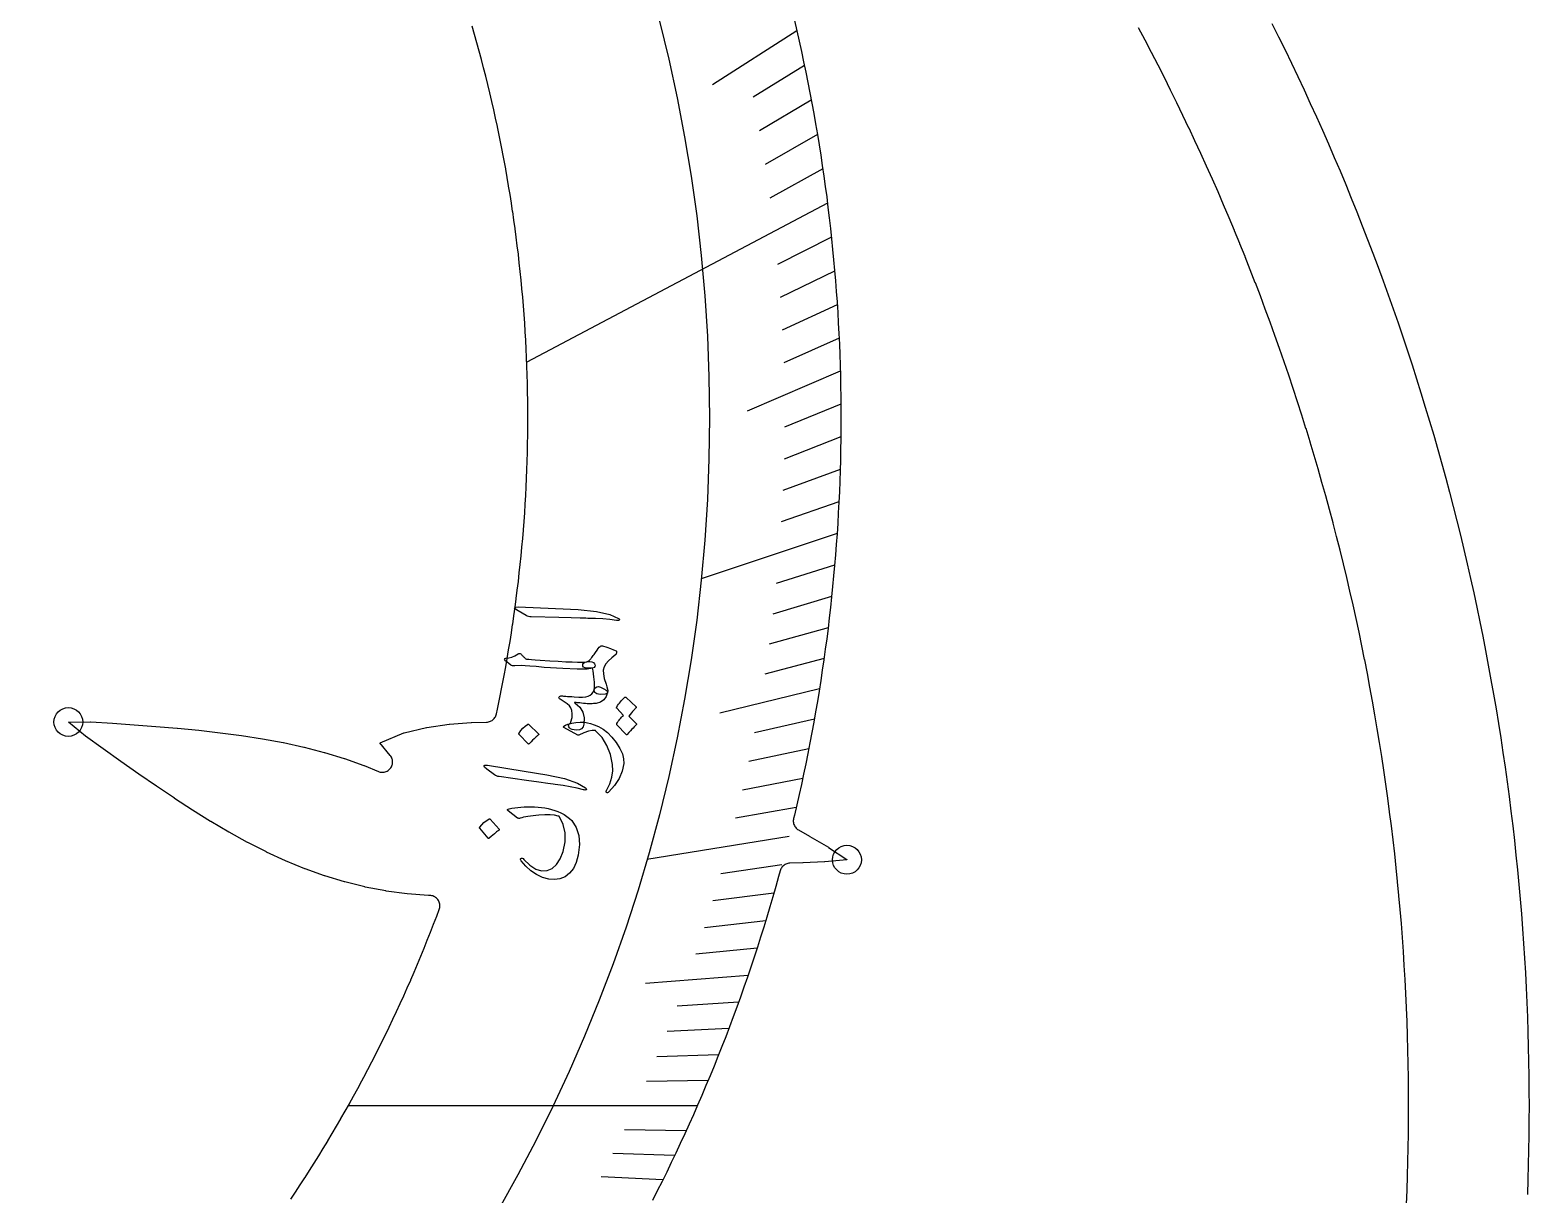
# Model space of a CAD drawing. Header units: millimetres. Extents: x -58 to 58, y -58 to 58.
# Drawn here: x 22.08 to 58.5, y -2.14 to 26.14 of the extents above; entities that cross this region are included whole.
import ezdxf

# ---------------------------------------------------------------- set-up
doc = ezdxf.new("R2010")
doc.units = ezdxf.units.MM
for name, color, linetype in [('CUT_INNER', 6, 'Continuous'), ('CUT_OUTER', 1, 'Continuous'), ('ENGRAVE', 7, 'Continuous'), ('ENGRAVE_FINE', 8, 'Continuous'), ('TEXT', 5, 'Continuous')]:
    doc.layers.add(name, color=color, linetype=linetype)

msp = doc.modelspace()

# ---------------------------------------------------------------- linework, layer by layer
at = {"layer": 'CUT_INNER'}
for points in [[(28.4186, -2.271), (28.5337, -2.0976), (28.5346, -2.0963), (28.6486, -1.9222), (28.6495, -1.9209), (28.7625, -1.746), (28.7633, -1.7447), (28.8752, -1.5692), (28.876, -1.5679), (28.9869, -1.3917), (28.9877, -1.3904), (29.0974, -1.2135), (29.0982, -1.2122), (29.2069, -1.0346), (29.2077, -1.0333), (29.3153, -0.855), (29.3161, -0.8537), (29.4225, -0.6748), (29.4233, -0.6735), (29.5287, -0.494), (29.5295, -0.4927), (29.6337, -0.3125), (29.6345, -0.3111), (29.7377, -0.1303), (29.7384, -0.129), (29.8405, 0.0525), (29.8412, 0.0538), (29.9422, 0.2359), (29.9429, 0.2372), (30.0427, 0.4199), (30.0435, 0.4213), (30.1422, 0.6046), (30.1429, 0.6059), (30.2405, 0.7898), (30.2412, 0.7912), (30.3376, 0.9757), (30.3383, 0.977), (30.4336, 1.1621), (30.4343, 1.1635), (30.5285, 1.3491), (30.5292, 1.3505), (30.6222, 1.5367), (30.6229, 1.5381), (30.7148, 1.7249), (30.7155, 1.7263), (30.8062, 1.9137), (30.8069, 1.915), (30.8964, 2.103), (30.8971, 2.1044), (30.9855, 2.2928), (30.9862, 2.2942), (31.0735, 2.4832), (31.0741, 2.4846), (31.1602, 2.6741), (31.1608, 2.6755), (31.2458, 2.8656), (31.2464, 2.867), (31.3302, 3.0576), (31.3308, 3.059), (31.4134, 3.2501), (31.414, 3.2515), (31.4954, 3.4431), (31.496, 3.4445), (31.5763, 3.6366), (31.5769, 3.638), (31.656, 3.8306), (31.6565, 3.832), (31.7344, 4.0251), (31.735, 4.0265), (31.8117, 4.22), (31.8123, 4.2214), (31.8878, 4.4154), (31.8883, 4.4169), (31.9627, 4.6113), (31.9632, 4.6128), (32.0239, 4.7745), (32.0315, 4.7984), (32.0367, 4.8231), (32.0394, 4.8481), (32.0396, 4.8733), (32.0372, 4.8984), (32.0323, 4.9231), (32.025, 4.9471), (32.0152, 4.9704), (32.0032, 4.9925), (31.9891, 5.0133), (31.9729, 5.0326), (31.9548, 5.0501), (31.9351, 5.0657), (31.9139, 5.0793), (31.8914, 5.0907), (31.8679, 5.0998), (31.8436, 5.1064), (31.8188, 5.1106), (31.7937, 5.1123), (31.7746, 5.1125), (31.7671, 5.1129), (31.2484, 5.152), (31.2412, 5.1527), (30.7326, 5.2206), (30.7257, 5.2217), (30.2267, 5.317), (30.2201, 5.3185), (29.7303, 5.4399), (29.724, 5.4416), (29.2428, 5.5878), (29.2369, 5.5898), (28.7637, 5.7595), (28.7583, 5.7616), (28.2925, 5.9533), (28.2877, 5.9554), (27.8286, 6.1674), (27.8243, 6.1695), (27.3712, 6.3999), (27.3675, 6.4019), (26.9196, 6.6488), (26.9165, 6.6506), (26.4732, 6.912), (26.4706, 6.9135), (26.0311, 7.1871), (26.029, 7.1884), (25.5925, 7.4721), (25.5909, 7.4731), (25.1567, 7.7648), (25.1555, 7.7656), (24.7234, 8.0629), (24.2913, 8.3656), (23.8604, 8.672), (23.8593, 8.6727), (23.4341, 8.9818), (23.4282, 8.9864), (23.0186, 9.3235), (23.0145, 9.3273), (23.0196, 9.3276), (23.5505, 9.3283), (23.558, 9.3281), (24.0828, 9.2973), (24.0841, 9.2972), (24.6098, 9.2608), (25.1355, 9.2206), (25.6602, 9.1762), (25.6616, 9.1761), (26.1823, 9.1261), (26.1842, 9.1259), (26.7016, 9.0682), (26.704, 9.0679), (27.2174, 9.0006), (27.2204, 9.0001), (27.7288, 8.9209), (27.7324, 8.9203), (28.2352, 8.8271), (28.2393, 8.8263), (28.7358, 8.717), (28.7404, 8.7159), (29.2298, 8.5885), (29.2349, 8.5871), (29.7166, 8.4397), (29.7221, 8.4379), (30.1955, 8.2689), (30.2013, 8.2667), (30.5453, 8.1244), (30.5684, 8.1162), (30.5922, 8.1102), (30.6165, 8.1066), (30.641, 8.1054), (30.6655, 8.1067), (30.6898, 8.1103), (30.7136, 8.1162), (30.7367, 8.1245), (30.7588, 8.135), (30.7799, 8.1477), (30.7996, 8.1623), (30.8177, 8.1788), (30.8342, 8.197), (30.8488, 8.2167), (30.8614, 8.2378), (30.8719, 8.2599), (30.8801, 8.2831), (30.8861, 8.3069), (30.8896, 8.3311), (30.8908, 8.3556), (30.8896, 8.3802), (30.886, 8.4044), (30.88, 8.4282), (30.8717, 8.4513), (30.8612, 8.4735), (30.8486, 8.4945), (30.8339, 8.5142), (30.584, 8.8182), (30.5806, 8.8228), (30.5858, 8.8252), (31.1602, 9.0625), (31.1651, 9.0643), (31.1701, 9.0657), (31.7165, 9.1903), (31.726, 9.1921), (32.2619, 9.2714), (32.2698, 9.2723), (32.7976, 9.316), (32.8051, 9.3164), (33.1736, 9.3249), (33.1974, 9.3266), (33.2209, 9.3305), (33.244, 9.3367), (33.2663, 9.345), (33.2878, 9.3554), (33.3081, 9.3679), (33.3272, 9.3822), (33.3448, 9.3982), (33.3609, 9.4159), (33.3751, 9.435), (33.3875, 9.4554), (33.3979, 9.4769), (33.4062, 9.4992), (33.4123, 9.5223), (33.437, 9.6373), (33.4373, 9.6388), (33.4798, 9.8426), (33.4801, 9.8441), (33.5214, 10.0481), (33.5217, 10.0497), (33.5617, 10.254), (33.562, 10.2555), (33.6007, 10.46), (33.601, 10.4615), (33.6384, 10.6663), (33.6387, 10.6678), (33.6749, 10.8728), (33.6752, 10.8743), (33.7102, 11.0795), (33.7104, 11.0811), (33.7441, 11.2865), (33.7444, 11.288), (33.7768, 11.4936), (33.777, 11.4952), (33.8082, 11.701), (33.8084, 11.7025), (33.8384, 11.9085), (33.8386, 11.9101), (33.8672, 12.1163), (33.8674, 12.1178), (33.8948, 12.3241), (33.895, 12.3257), (33.9211, 12.5322), (33.9213, 12.5337), (33.9462, 12.7404), (33.9463, 12.7419), (33.9699, 12.9488), (33.9701, 12.9503), (33.9924, 13.1573), (33.9926, 13.1588), (34.0136, 13.3659), (34.0137, 13.3675), (34.0335, 13.5747), (34.0337, 13.5762), (34.0522, 13.7836), (34.0523, 13.7851), (34.0695, 13.9926), (34.0696, 13.9941), (34.0856, 14.2017), (34.0857, 14.2032), (34.1004, 14.4109), (34.1005, 14.4124), (34.1139, 14.6201), (34.114, 14.6217), (34.1261, 14.8295), (34.1262, 14.831), (34.137, 15.0389), (34.1371, 15.0405), (34.1467, 15.2484), (34.1468, 15.25), (34.1551, 15.458), (34.1551, 15.4595), (34.1621, 15.6676), (34.1622, 15.6691), (34.1679, 15.8772), (34.168, 15.8787), (34.1724, 16.0869), (34.1725, 16.0884), (34.1757, 16.2966), (34.1757, 16.2981), (34.1776, 16.5063), (34.1776, 16.5078), (34.1783, 16.716), (34.1783, 16.7175), (34.1776, 16.9257), (34.1776, 16.9272), (34.1757, 17.1354), (34.1757, 17.1369), (34.1725, 17.3451), (34.1724, 17.3466), (34.168, 17.5548), (34.1679, 17.5563), (34.1622, 17.7644), (34.1621, 17.7659), (34.1551, 17.974), (34.1551, 17.9755), (34.1468, 18.1835), (34.1467, 18.1851), (34.1371, 18.393), (34.137, 18.3946), (34.1262, 18.6025), (34.1261, 18.604), (34.114, 18.8118), (34.1139, 18.8133), (34.1005, 19.0211), (34.1004, 19.0226), (34.0857, 19.2303), (34.0856, 19.2318), (34.0696, 19.4394), (34.0695, 19.4409), (34.0523, 19.6484), (34.0522, 19.6499), (34.0337, 19.8573), (34.0335, 19.8588), (34.0137, 20.066), (34.0136, 20.0676), (33.9926, 20.2747), (33.9924, 20.2762), (33.9701, 20.4832), (33.9699, 20.4847), (33.9463, 20.6916), (33.9462, 20.6931), (33.9213, 20.8998), (33.9211, 20.9013), (33.895, 21.1078), (33.8948, 21.1093), (33.8674, 21.3157), (33.8672, 21.3172), (33.8386, 21.5234), (33.8384, 21.525), (33.8084, 21.731), (33.8082, 21.7325), (33.777, 21.9383), (33.7768, 21.9398), (33.7444, 22.1455), (33.7441, 22.147), (33.7104, 22.3524), (33.7102, 22.3539), (33.6752, 22.5592), (33.6749, 22.5607), (33.6387, 22.7657), (33.6384, 22.7672), (33.601, 22.972), (33.6007, 22.9735), (33.562, 23.178), (33.5617, 23.1795), (33.5217, 23.3838), (33.5214, 23.3853), (33.4801, 23.5894), (33.4798, 23.5909), (33.4373, 23.7947), (33.437, 23.7962), (33.3933, 23.9997), (33.3929, 24.0012), (33.348, 24.2045), (33.3476, 24.206), (33.3014, 24.409), (33.301, 24.4105), (33.2536, 24.6132), (33.2532, 24.6147), (33.2045, 24.8171), (33.2041, 24.8185), (33.1542, 25.0206), (33.1538, 25.0221), (33.1026, 25.2239), (33.1022, 25.2254), (33.0498, 25.4269), (33.0494, 25.4284), (32.9957, 25.6295), (32.9953, 25.631), (32.9404, 25.8318), (32.94, 25.8333), (32.8838, 26.0337), (32.8834, 26.0352), (32.826, 26.2353)], [(40.6524, 26.3718), (40.7109, 26.1222), (40.7678, 25.8723), (40.8232, 25.6219), (40.8771, 25.3713), (40.9295, 25.1203), (40.9802, 24.869), (41.0295, 24.6174), (41.0772, 24.3655), (41.1234, 24.1133), (41.168, 23.8608), (41.211, 23.6081), (41.2525, 23.3551), (41.2925, 23.1019), (41.3309, 22.8484), (41.3677, 22.5947), (41.403, 22.3407), (41.4368, 22.0866), (41.4689, 21.8322), (41.4995, 21.5777), (41.5286, 21.3229), (41.5561, 21.068), (41.582, 20.813), (41.6063, 20.5578), (41.6291, 20.3024), (41.6503, 20.0469), (41.67, 19.7913), (41.6881, 19.5355), (41.7046, 19.2797), (41.7195, 19.0237), (41.7329, 18.7677), (41.7447, 18.5116), (41.7549, 18.2554), (41.7636, 17.9992), (41.7706, 17.7429), (41.7762, 17.4866), (41.7801, 17.2303), (41.7825, 16.9739), (41.7833, 16.7175), (41.7825, 16.4611), (41.7801, 16.2048), (41.7762, 15.9484), (41.7707, 15.6921), (41.7636, 15.4358), (41.755, 15.1796), (41.7447, 14.9234), (41.733, 14.6673), (41.7196, 14.4113), (41.7047, 14.1553), (41.6882, 13.8995), (41.6701, 13.6437), (41.6505, 13.3881), (41.6292, 13.1326), (41.6065, 12.8773), (41.5821, 12.622), (41.5562, 12.367), (41.5287, 12.1121), (41.4997, 11.8573), (41.4691, 11.6028), (41.437, 11.3484), (41.4032, 11.0943), (41.368, 10.8403), (41.3311, 10.5866), (41.2927, 10.3331), (41.2528, 10.0799), (41.2113, 9.8269), (41.1682, 9.5742), (41.1236, 9.3217), (41.0775, 9.0695), (41.0298, 8.8176), (40.9805, 8.566), (40.9298, 8.3147), (40.8774, 8.0637), (40.8236, 7.813), (40.7682, 7.5627), (40.7112, 7.3128), (40.6528, 7.0631), (40.6328, 6.98), (40.6282, 6.9557), (40.626, 6.9311), (40.6263, 6.9063), (40.629, 6.8818), (40.6342, 6.8576), (40.6417, 6.834), (40.6515, 6.8113), (40.6635, 6.7896), (40.6776, 6.7693), (40.6936, 6.7504), (40.7114, 6.7333), (40.7308, 6.7179), (40.7516, 6.7046), (41.0226, 6.5495), (41.0238, 6.5488), (41.4772, 6.2829), (41.4836, 6.2789), (41.9243, 5.9835), (41.9287, 5.9802), (41.9235, 5.9794), (41.3953, 5.9267), (41.3879, 5.9262), (40.8626, 5.9054), (40.8613, 5.9053), (40.5417, 5.896), (40.5173, 5.8941), (40.4932, 5.8898), (40.4696, 5.8832), (40.4468, 5.8743), (40.4249, 5.8632), (40.4043, 5.85), (40.385, 5.8349), (40.3673, 5.8179), (40.3514, 5.7993), (40.3373, 5.7792), (40.3253, 5.7578), (40.3155, 5.7354), (40.3078, 5.7121), (40.2699, 5.5734), (40.2008, 5.3265), (40.1301, 5.08), (40.058, 4.834), (39.9843, 4.5884), (39.9091, 4.3433), (39.8325, 4.0987), (39.7543, 3.8545), (39.6746, 3.6108), (39.5935, 3.3676), (39.5108, 3.1249), (39.4267, 2.8828), (39.341, 2.6411), (39.2539, 2.4), (39.1653, 2.1594), (39.0753, 1.9194), (38.9837, 1.6799), (38.8907, 1.441), (38.7963, 1.2026), (38.7004, 0.9649), (38.603, 0.7277), (38.5041, 0.4911), (38.4039, 0.2552), (38.3021, 0.0198), (38.199, -0.2149), (38.0944, -0.4489), (37.9883, -0.6823), (37.8808, -0.9151), (37.7719, -1.1472), (37.6616, -1.3786), (37.5499, -1.6094), (37.4367, -1.8394), (37.3222, -2.0688), (37.2062, -2.2974)], [(55.5238, -2.3855), (55.5373, -2.0463), (55.5374, -2.0448), (55.5488, -1.7055), (55.5489, -1.704), (55.5582, -1.3646), (55.5583, -1.3631), (55.5656, -1.0237), (55.5656, -1.0222), (55.5708, -0.6828), (55.5708, -0.6812), (55.5739, -0.3418), (55.574, -0.3402), (55.575, -0.0008), (55.575, 0.0008), (55.574, 0.3402), (55.5739, 0.3418), (55.5708, 0.6812), (55.5708, 0.6828), (55.5656, 1.0222), (55.5656, 1.0237), (55.5583, 1.3631), (55.5582, 1.3646), (55.5489, 1.704), (55.5488, 1.7055), (55.5374, 2.0448), (55.5373, 2.0463), (55.5238, 2.3855), (55.5237, 2.3871), (55.5081, 2.7262), (55.508, 2.7277), (55.4903, 3.0667), (55.4902, 3.0682), (55.4705, 3.4071), (55.4704, 3.4087), (55.4485, 3.7474), (55.4484, 3.749), (55.4245, 4.0876), (55.4244, 4.0891), (55.3983, 4.4276), (55.3982, 4.4291), (55.3701, 4.7674), (55.37, 4.7689), (55.3398, 5.1071), (55.3397, 5.1086), (55.3075, 5.4465), (55.3073, 5.4481), (55.273, 5.7858), (55.2728, 5.7873), (55.2365, 6.1248), (55.2363, 6.1264), (55.1978, 6.4636), (55.1977, 6.4652), (55.1571, 6.8022), (55.157, 6.8037), (55.1144, 7.1405), (55.1142, 7.142), (55.0695, 7.4786), (55.0693, 7.4801), (55.0226, 7.8163), (55.0224, 7.8178), (54.9736, 8.1538), (54.9734, 8.1553), (54.9225, 8.4909), (54.9223, 8.4925), (54.8694, 8.8278), (54.8692, 8.8293), (54.8142, 9.1643), (54.8139, 9.1658), (54.7569, 9.5005), (54.7567, 9.502), (54.6976, 9.8363), (54.6973, 9.8378), (54.6362, 10.1717), (54.6359, 10.1732), (54.5728, 10.5067), (54.5725, 10.5082), (54.5073, 10.8414), (54.507, 10.8429), (54.4397, 11.1756), (54.4394, 11.1771), (54.3701, 11.5095), (54.3698, 11.511), (54.2985, 11.8429), (54.2982, 11.8444), (54.2248, 12.1758), (54.2245, 12.1773), (54.1491, 12.5083), (54.1487, 12.5098), (54.0713, 12.8403), (54.071, 12.8418), (53.9915, 13.1718), (53.9911, 13.1733), (53.9097, 13.5029), (53.9093, 13.5044), (53.8258, 13.8334), (53.8254, 13.8349), (53.7399, 14.1634), (53.7395, 14.1649), (53.652, 14.4929), (53.6516, 14.4944), (53.5621, 14.8218), (53.5616, 14.8233), (53.4701, 15.1502), (53.4697, 15.1517), (53.3761, 15.478), (53.3757, 15.4795), (53.2802, 15.8052), (53.2797, 15.8067), (53.1822, 16.1318), (53.1817, 16.1333), (53.0822, 16.4579), (53.0817, 16.4593), (52.9802, 16.7832), (52.9797, 16.7847), (52.8762, 17.108), (52.8758, 17.1095), (52.7703, 17.4321), (52.7698, 17.4336), (52.6623, 17.7556), (52.6618, 17.7571), (52.5524, 18.0784), (52.5519, 18.0798), (52.4405, 18.4005), (52.44, 18.402), (52.3266, 18.7219), (52.3261, 18.7234), (52.2107, 19.0426), (52.2102, 19.0441), (52.0929, 19.3626), (52.0923, 19.3641), (51.9731, 19.6819), (51.9725, 19.6834), (51.8513, 20.0005), (51.8508, 20.0019), (51.7277, 20.3182), (51.7271, 20.3197), (51.602, 20.6352), (51.6014, 20.6367), (51.4744, 20.9515), (51.4738, 20.9529), (51.3449, 21.2669), (51.3443, 21.2683), (51.2134, 21.5816), (51.2128, 21.583), (51.0801, 21.8954), (51.0794, 21.8968), (50.9447, 22.2084), (50.9441, 22.2098), (50.8075, 22.5206), (50.8069, 22.522), (50.6684, 22.8319), (50.6677, 22.8333), (50.5273, 23.1424), (50.5267, 23.1438), (50.3844, 23.452), (50.3837, 23.4534), (50.2395, 23.7607), (50.2389, 23.7621), (50.0928, 24.0685), (50.0921, 24.0699), (49.9442, 24.3754), (49.9435, 24.3768), (49.7937, 24.6814), (49.793, 24.6828), (49.6413, 24.9865), (49.6406, 24.9878), (49.487, 25.2906), (49.4863, 25.292), (49.3309, 25.5938), (49.3302, 25.5951), (49.173, 25.896), (49.1722, 25.8973), (49.0131, 26.1972)]]:
    msp.add_lwpolyline(points, dxfattribs=at)
at = {"layer": 'CUT_OUTER'}
msp.add_lwpolyline([(52.2533, 26.3029), (52.4137, 25.9818), (52.5721, 25.6597), (52.7286, 25.3367), (52.883, 25.0127), (53.0355, 24.6877), (53.186, 24.3618), (53.3345, 24.035), (53.481, 23.7073), (53.6254, 23.3787), (53.7679, 23.0492), (53.9083, 22.7189), (54.0467, 22.3877), (54.183, 22.0556), (54.3173, 21.7228), (54.4496, 21.3891), (54.5798, 21.0546), (54.708, 20.7193), (54.8341, 20.3832), (54.9581, 20.0464), (55.0801, 19.7088), (55.2, 19.3704), (55.3178, 19.0314), (55.4335, 18.6916), (55.5472, 18.3511), (55.6587, 18.0099), (55.7682, 17.6681), (55.8755, 17.3256), (55.9808, 16.9824), (56.0839, 16.6386), (56.185, 16.2941), (56.2839, 15.9491), (56.3807, 15.6034), (56.4754, 15.2572), (56.5679, 14.9104), (56.6584, 14.563), (56.7466, 14.2151), (56.8328, 13.8666), (56.9168, 13.5176), (56.9987, 13.1682), (57.0784, 12.8182), (57.156, 12.4677), (57.2314, 12.1168), (57.3047, 11.7654), (57.3758, 11.4135), (57.4447, 11.0613), (57.5115, 10.7086), (57.5762, 10.3555), (57.6386, 10.002), (57.6989, 9.6482), (57.757, 9.294), (57.8129, 8.9394), (57.8667, 8.5845), (57.9183, 8.2293), (57.9677, 7.8737), (58.0149, 7.5179), (58.06, 7.1618), (58.1028, 6.8054), (58.1435, 6.4488), (58.1819, 6.0919), (58.2182, 5.7348), (58.2523, 5.3774), (58.2842, 5.0199), (58.3139, 4.6622), (58.3414, 4.3043), (58.3667, 3.9462), (58.3899, 3.588), (58.4108, 3.2297), (58.4295, 2.8712), (58.446, 2.5127), (58.4603, 2.154), (58.4724, 1.7952), (58.4824, 1.4364), (58.4901, 1.0776), (58.4956, 0.7186), (58.4989, 0.3597), (58.5, 0.0008), (58.4989, -0.3582), (58.4956, -0.7171), (58.4901, -1.076), (58.4824, -1.4349), (58.4725, -1.7937), (58.4604, -2.1525)], dxfattribs=at)
at = {"layer": 'ENGRAVE'}
for points in [[(41.456, 21.9356), (34.1514, 18.0705)], [(41.6886, 13.9061), (38.3905, 12.806)], [(40.5273, 6.5492), (37.0684, 5.9903)], [(38.2935, 0), (29.8111, 0)]]:
    msp.add_lwpolyline(points, dxfattribs=at)
for centre, radius in [((0, 16.7167), 38.5892), ((23.0137, 9.3275), 0.351), ((41.9295, 5.98), 0.351)]:
    msp.add_circle(centre, radius, dxfattribs=at)
at = {"layer": 'ENGRAVE_FINE'}
for points in [[(40.7103, 26.1248), (38.6635, 24.8114)], [(40.8962, 25.2809), (39.6551, 24.5137)], [(41.0633, 24.4396), (39.8078, 23.6923)], [(41.2122, 23.6014), (39.9425, 22.8743)], [(41.343, 22.7666), (40.0596, 22.0599)], [(41.5518, 21.1088), (40.2422, 20.4435)], [(41.6305, 20.2866), (40.3083, 19.6423)], [(41.6925, 19.4691), (40.3582, 18.8461)], [(41.7382, 18.6568), (40.3922, 18.0552)], [(41.7679, 17.85), (39.5014, 16.8814)], [(41.7819, 17.0488), (40.4137, 16.4905)], [(41.7807, 16.2536), (40.402, 15.7173)], [(41.7645, 15.4646), (40.3757, 14.9504)], [(41.7337, 14.6821), (40.3353, 14.1901)], [(41.6296, 13.137), (40.2133, 12.6901)], [(41.5571, 12.3749), (40.1323, 11.9507)], [(41.4712, 11.6201), (40.0386, 11.2187)], [(41.3725, 10.8725), (39.9324, 10.4941)], [(41.2612, 10.1325), (38.8441, 9.539)], [(41.1377, 9.4001), (39.6839, 9.0679)], [(41.0022, 8.6755), (39.5423, 8.3666)], [(40.8551, 7.9587), (39.3895, 7.6732)], [(40.6967, 7.2499), (39.2259, 6.9879)], [(40.3472, 5.8566), (38.8673, 5.6418)], [(40.1568, 5.1723), (38.6729, 4.9812)], [(39.9562, 4.4963), (38.469, 4.3289)], [(39.7459, 3.8286), (38.2556, 3.685)], [(39.526, 3.1693), (37.0324, 2.9693)], [(39.2969, 2.5184), (37.8021, 2.4226)], [(39.0588, 1.876), (37.5624, 1.8041)], [(38.8121, 1.2421), (37.3145, 1.1942)], [(38.5569, 0.6168), (37.0586, 0.5928)], [(38.0222, -0.6082), (36.5239, -0.5843)], [(37.7432, -1.2079), (36.2456, -1.16)], [(37.4567, -1.7991), (35.9603, -1.7272)]]:
    msp.add_lwpolyline(points, dxfattribs=at)
at = {"layer": 'TEXT'}
for points in [[(33.9381, 12.0285), (33.8753, 12.0709), (33.8552, 12.1007), (33.878, 12.118), (33.9436, 12.123), (34.848, 12.0839), (35.4031, 12.0605), (35.8428, 12.0141), (36.1671, 11.9431), (36.3756, 11.8468), (36.3918, 11.8321), (36.3999, 11.8199), (36.4, 11.8102), (36.392, 11.803), (36.3804, 11.798), (36.3659, 11.7952), (36.3484, 11.7947), (36.328, 11.7966), (36.1701, 11.818), (36.0016, 11.8333), (35.8225, 11.8427), (35.6329, 11.8462), (35.5835, 11.8481), (35.4498, 11.8519), (35.2319, 11.8578), (34.9298, 11.866), (34.2593, 11.8807), (34.224, 11.8839), (34.1919, 11.8902), (34.1631, 11.8996), (34.1374, 11.9121)], [(34.4759, 10.8333), (34.7082, 10.8166), (34.915, 10.8033), (35.0961, 10.7931), (35.2517, 10.786), (35.3814, 10.7821), (35.485, 10.7812), (35.5626, 10.7834), (35.614, 10.7886), (35.6808, 10.7976), (35.7341, 10.793), (35.774, 10.7747), (35.8003, 10.7426), (35.8118, 10.7066), (35.807, 10.6766), (35.7859, 10.6527), (35.7486, 10.6349), (35.6144, 10.6154), (35.3742, 10.6121), (35.028, 10.6256), (34.576, 10.6562), (34.3821, 10.6732), (34.2272, 10.6858), (34.1111, 10.6939), (34.034, 10.6975), (33.8606, 10.6889), (33.8302, 10.6892), (33.8033, 10.6929), (33.7798, 10.7), (33.7597, 10.7104), (33.7129, 10.7492), (33.6766, 10.7793), (33.651, 10.8009), (33.636, 10.8139), (33.6149, 10.8388), (33.6091, 10.8575), (33.6185, 10.87), (33.6432, 10.8764), (33.7112, 10.8838), (33.7843, 10.9043), (33.8624, 10.9378), (33.9454, 10.9844), (33.9618, 10.9928), (33.9771, 10.9951), (33.9914, 10.9914), (34.0047, 10.9816), (34.0202, 10.9668), (34.0348, 10.9528), (34.0483, 10.9397), (34.0608, 10.9274), (34.0723, 10.9159), (34.0827, 10.9053), (34.0921, 10.8955), (34.1005, 10.8866), (34.115, 10.8734), (34.1302, 10.8636), (34.1459, 10.8573), (34.1622, 10.8545), (34.1986, 10.853), (34.263, 10.8489), (34.3554, 10.8423), (34.4759, 10.8333)], [(35.511, 10.6865), (35.5146, 10.7297), (35.5311, 10.7614), (35.5606, 10.7817), (35.6031, 10.7904), (35.624, 10.7942), (35.6456, 10.8049), (35.6679, 10.8225), (35.6908, 10.847), (35.7033, 10.8627), (35.7172, 10.8801), (35.7326, 10.8991), (35.7493, 10.9198), (35.767, 10.9422), (35.7853, 10.9665), (35.804, 10.9925), (35.8232, 11.0204), (35.8592, 11.0724), (35.8891, 11.1132), (35.913, 11.1428), (35.931, 11.1611), (35.9461, 11.1731), (35.9609, 11.18), (35.9753, 11.1817), (35.9895, 11.1784), (36.0958, 11.1462), (36.1864, 11.115), (36.2613, 11.0847), (36.3205, 11.0553), (36.3276, 11.049), (36.3321, 11.0402), (36.3338, 11.029), (36.3328, 11.0154), (36.3295, 10.9986), (36.3253, 10.9852), (36.3202, 10.9753), (36.3143, 10.9689), (36.2142, 10.889), (36.1335, 10.8121), (36.0721, 10.7379), (36.0301, 10.6664), (36.0107, 10.5903), (36.0122, 10.4954), (36.0344, 10.3816), (36.0771, 10.2487), (36.0982, 10.1843), (36.1116, 10.1293), (36.1173, 10.0837), (36.1153, 10.0476), (36.1092, 10.0311), (36.0978, 10.0184), (36.0809, 10.0097), (36.0587, 10.0047), (35.9354, 9.9968), (35.8494, 10.0115), (35.8009, 10.0485), (35.7896, 10.1077), (35.7937, 10.1681), (35.7952, 10.2304), (35.7942, 10.2945), (35.7905, 10.3604), (35.784, 10.428), (35.7744, 10.497), (35.7616, 10.5674), (35.7456, 10.6391), (35.6442, 10.6344), (35.5714, 10.6407), (35.527, 10.6581), (35.511, 10.6865)], [(34.9363, 9.9328), (34.9457, 9.9474), (34.9597, 9.9569), (34.9784, 9.9614), (35.0017, 9.9609), (35.0178, 9.9599), (35.0401, 9.9585), (35.0687, 9.9566), (35.1035, 9.9542), (35.1443, 9.9514), (35.1908, 9.9481), (35.2432, 9.9444), (35.3013, 9.9404), (35.4125, 9.9341), (35.5063, 9.9349), (35.5828, 9.9429), (35.6418, 9.958), (35.6902, 9.9812), (35.731, 10.0138), (35.7641, 10.056), (35.7896, 10.1077), (35.8157, 10.1556), (35.8501, 10.1826), (35.8929, 10.1888), (35.944, 10.1741), (36.0223, 10.137), (36.0771, 10.1042), (36.1083, 10.0756), (36.116, 10.0513), (36.0823, 9.9458), (36.025, 9.8653), (35.9442, 9.8101), (35.84, 9.7801), (35.8084, 9.7768), (35.7747, 9.7742), (35.7391, 9.7723), (35.7014, 9.771), (35.6617, 9.7708), (35.6197, 9.7722), (35.5754, 9.7753), (35.5289, 9.78), (35.4837, 9.7852), (35.4436, 9.7897), (35.4085, 9.7934), (35.3783, 9.7963), (35.3537, 9.7987), (35.3351, 9.8006), (35.3225, 9.802), (35.3159, 9.8029), (35.3128, 9.8033), (35.3107, 9.803), (35.3097, 9.802), (35.3098, 9.8004), (35.3111, 9.798), (35.3138, 9.7949), (35.3181, 9.791), (35.3239, 9.7864), (35.4397, 9.6878), (35.5142, 9.569), (35.5473, 9.4303), (35.5387, 9.272), (35.5175, 9.2083), (35.4809, 9.163), (35.4289, 9.1363), (35.3615, 9.128), (35.3031, 9.1335), (35.2551, 9.1452), (35.2173, 9.1632), (35.1898, 9.1874), (35.1726, 9.2136), (35.1657, 9.2376), (35.1691, 9.2594), (35.1829, 9.279), (35.1995, 9.295), (35.2119, 9.3095), (35.2203, 9.3225), (35.2246, 9.334), (35.2499, 9.4374), (35.2574, 9.5289), (35.2472, 9.6085), (35.2195, 9.6761), (35.1881, 9.7185), (35.1344, 9.7667), (35.0583, 9.8206), (34.9598, 9.88), (34.9442, 9.8903), (34.9351, 9.9025), (34.9325, 9.9166), (34.9363, 9.9328)], [(36.3379, 9.6606), (36.3343, 9.6661), (36.3328, 9.6731), (36.3335, 9.6817), (36.3364, 9.6917), (36.3568, 9.7256), (36.3783, 9.7582), (36.4008, 9.7894), (36.4245, 9.8192), (36.4496, 9.8478), (36.4763, 9.8755), (36.5047, 9.9021), (36.5347, 9.9277), (36.5433, 9.9322), (36.5517, 9.9332), (36.5599, 9.931), (36.568, 9.9254), (36.809, 9.6938), (36.8116, 9.6882), (36.8102, 9.6809), (36.8048, 9.672), (36.7953, 9.6614), (36.787, 9.6545), (36.7753, 9.6429), (36.7601, 9.6266), (36.7414, 9.6056), (36.719, 9.5798), (36.6925, 9.549), (36.6619, 9.5132), (36.6272, 9.4724), (36.8117, 9.2874), (36.8169, 9.2795), (36.8168, 9.2707), (36.8113, 9.2611), (36.8005, 9.2505), (36.7911, 9.2414), (36.7769, 9.227), (36.7578, 9.2072), (36.7339, 9.182), (36.705, 9.1511), (36.671, 9.1139), (36.6319, 9.0706), (36.5877, 9.021), (36.5811, 9.0163), (36.5751, 9.0149), (36.5699, 9.0167), (36.5653, 9.0219), (36.3402, 9.2589), (36.3367, 9.2644), (36.3353, 9.2715), (36.3361, 9.28), (36.3391, 9.29), (36.3552, 9.3191), (36.3727, 9.347), (36.3916, 9.3736), (36.4119, 9.399), (36.4333, 9.4233), (36.4556, 9.4464), (36.4788, 9.4684), (36.503, 9.4892)], [(33.964, 9.0279), (33.9605, 9.0333), (33.9592, 9.04), (33.9601, 9.048), (33.9631, 9.0573), (34.0065, 9.1184), (34.0553, 9.1743), (34.1093, 9.2251), (34.1688, 9.2708), (34.1771, 9.2747), (34.1848, 9.2755), (34.1919, 9.2733), (34.1983, 9.268), (34.4351, 9.0432), (34.4402, 9.0356), (34.4401, 9.0273), (34.4345, 9.0184), (34.4237, 9.0088), (34.4143, 9.0005), (34.4, 8.9874), (34.3809, 8.9693), (34.3568, 8.9464), (34.3278, 8.9182), (34.2936, 8.8843), (34.2544, 8.8447), (34.21, 8.7995), (34.203, 8.7937), (34.1968, 8.7915), (34.1914, 8.7927), (34.1868, 8.7975)], [(36.1456, 7.629), (36.1354, 7.6193), (36.1253, 7.6125), (36.1156, 7.6086), (36.1061, 7.6075), (36.0988, 7.6087), (36.092, 7.6121), (36.0859, 7.6178), (36.0803, 7.6258), (36.0777, 7.6333), (36.0778, 7.6421), (36.0805, 7.6522), (36.086, 7.6635), (36.166, 7.8265), (36.2175, 7.9864), (36.2405, 8.143), (36.235, 8.2957), (36.1825, 8.5415), (36.0974, 8.7588), (35.9801, 8.9474), (35.8312, 9.1075), (35.8282, 9.11), (35.8256, 9.1121), (35.8234, 9.1139), (35.8216, 9.1153), (35.8199, 9.1165), (35.8183, 9.1175), (35.8165, 9.1182), (35.8148, 9.1187), (35.7398, 9.1224), (35.6483, 9.1055), (35.5401, 9.0681), (35.4151, 9.0105), (35.4078, 9.0091), (35.4016, 9.0088), (35.3966, 9.0096), (35.3928, 9.0116), (35.0485, 9.1952), (35.0372, 9.2095), (35.0507, 9.2275), (35.0889, 9.249), (35.1519, 9.2743), (35.245, 9.3023), (35.3446, 9.3192), (35.4509, 9.3251), (35.5637, 9.3198), (35.6261, 9.3104), (35.7022, 9.29), (35.792, 9.2587), (35.8955, 9.2164), (36.0038, 9.1566), (36.1115, 9.0721), (36.2184, 8.9627), (36.3245, 8.8282), (36.4138, 8.6878), (36.4737, 8.5566), (36.5043, 8.435), (36.5057, 8.3231), (36.4654, 8.1349), (36.3919, 7.9562), (36.2853, 7.7874), (36.1456, 7.629)], [(33.1807, 8.1833), (33.123, 8.2325), (33.1065, 8.2645), (33.1311, 8.2791), (33.1969, 8.2766), (34.0909, 8.1344), (34.6397, 8.0478), (35.0713, 7.9514), (35.3853, 7.8439), (35.5815, 7.7244), (35.5958, 7.708), (35.6025, 7.695), (35.6015, 7.6853), (35.5927, 7.679), (35.5807, 7.6754), (35.5659, 7.6743), (35.5485, 7.6758), (35.5284, 7.6799), (35.374, 7.7192), (35.2083, 7.7537), (35.0315, 7.7835), (34.8435, 7.8087), (34.7946, 7.8162), (34.6623, 7.8352), (34.4465, 7.8659), (34.1473, 7.9086), (33.4829, 7.9998), (33.4482, 8.007), (33.417, 8.0169), (33.3894, 8.0295), (33.3653, 8.0449)], [(33.0079, 6.745), (33.0047, 6.7505), (33.0039, 6.7572), (33.0053, 6.7651), (33.009, 6.7741), (33.0564, 6.8313), (33.1088, 6.8831), (33.1661, 6.9293), (33.2285, 6.9701), (33.2371, 6.9734), (33.2448, 6.9736), (33.2517, 6.9709), (33.2577, 6.9652), (33.4785, 6.7258), (33.4831, 6.7179), (33.4824, 6.7097), (33.4763, 6.7013), (33.4648, 6.6927), (33.4548, 6.6852), (33.4397, 6.6732), (33.4194, 6.6567), (33.3939, 6.6358), (33.363, 6.6101), (33.3267, 6.579), (33.2849, 6.5428), (33.2375, 6.5013), (33.2302, 6.4962), (33.2238, 6.4944), (33.2186, 6.496), (33.2143, 6.501)], [(33.7216, 7.2206), (33.7895, 7.2327), (33.8598, 7.2432), (33.9326, 7.2523), (34.0077, 7.2598), (34.0857, 7.2653), (34.1666, 7.2682), (34.2507, 7.2685), (34.3378, 7.2662), (34.4239, 7.2612), (34.5082, 7.2524), (34.5907, 7.24), (34.6716, 7.2238), (34.7508, 7.2038), (34.8288, 7.1798), (34.9055, 7.1519), (34.9808, 7.12), (35.058, 7.08), (35.1273, 7.0354), (35.1887, 6.9861), (35.242, 6.9321), (35.3515, 6.7677), (35.4149, 6.5728), (35.4319, 6.3476), (35.4017, 6.0928), (35.3528, 5.9163), (35.283, 5.7701), (35.1926, 5.6542), (35.0819, 5.5688), (34.958, 5.518), (34.8256, 5.4983), (34.6848, 5.5097), (34.5355, 5.5519), (34.3857, 5.6224), (34.2491, 5.713), (34.1256, 5.8235), (34.015, 5.9537), (34.0035, 5.9724), (33.9989, 5.9884), (34.0012, 6.0017), (34.0103, 6.0124), (34.0249, 6.0205), (34.0413, 6.0189), (34.0595, 6.0077), (34.0795, 5.9869), (34.2261, 5.8456), (34.3691, 5.7528), (34.5089, 5.7091), (34.6458, 5.7152), (34.7701, 5.7667), (34.877, 5.8618), (34.9661, 6.0006), (35.0368, 6.1828), (35.0821, 6.415), (35.082, 6.6333), (35.0369, 6.8369), (34.9471, 7.0255), (34.9433, 7.0299), (34.9371, 7.0341), (34.9283, 7.0379), (34.9172, 7.0415), (34.8269, 7.061), (34.7181, 7.0709), (34.591, 7.0712), (34.4454, 7.0623), (34.3714, 7.0551), (34.3023, 7.0476), (34.238, 7.0398), (34.1787, 7.0316), (34.1245, 7.0227), (34.0754, 7.0129), (34.0316, 7.0022), (33.9929, 6.9904), (33.973, 6.9853), (33.9557, 6.9842), (33.941, 6.987), (33.9288, 6.9938), (33.6964, 7.172), (33.6839, 7.186), (33.6839, 7.1987), (33.6965, 7.2103), (33.7216, 7.2206)]]:
    msp.add_lwpolyline(points, close=True, dxfattribs=at)

doc.saveas('drawing.dxf')
